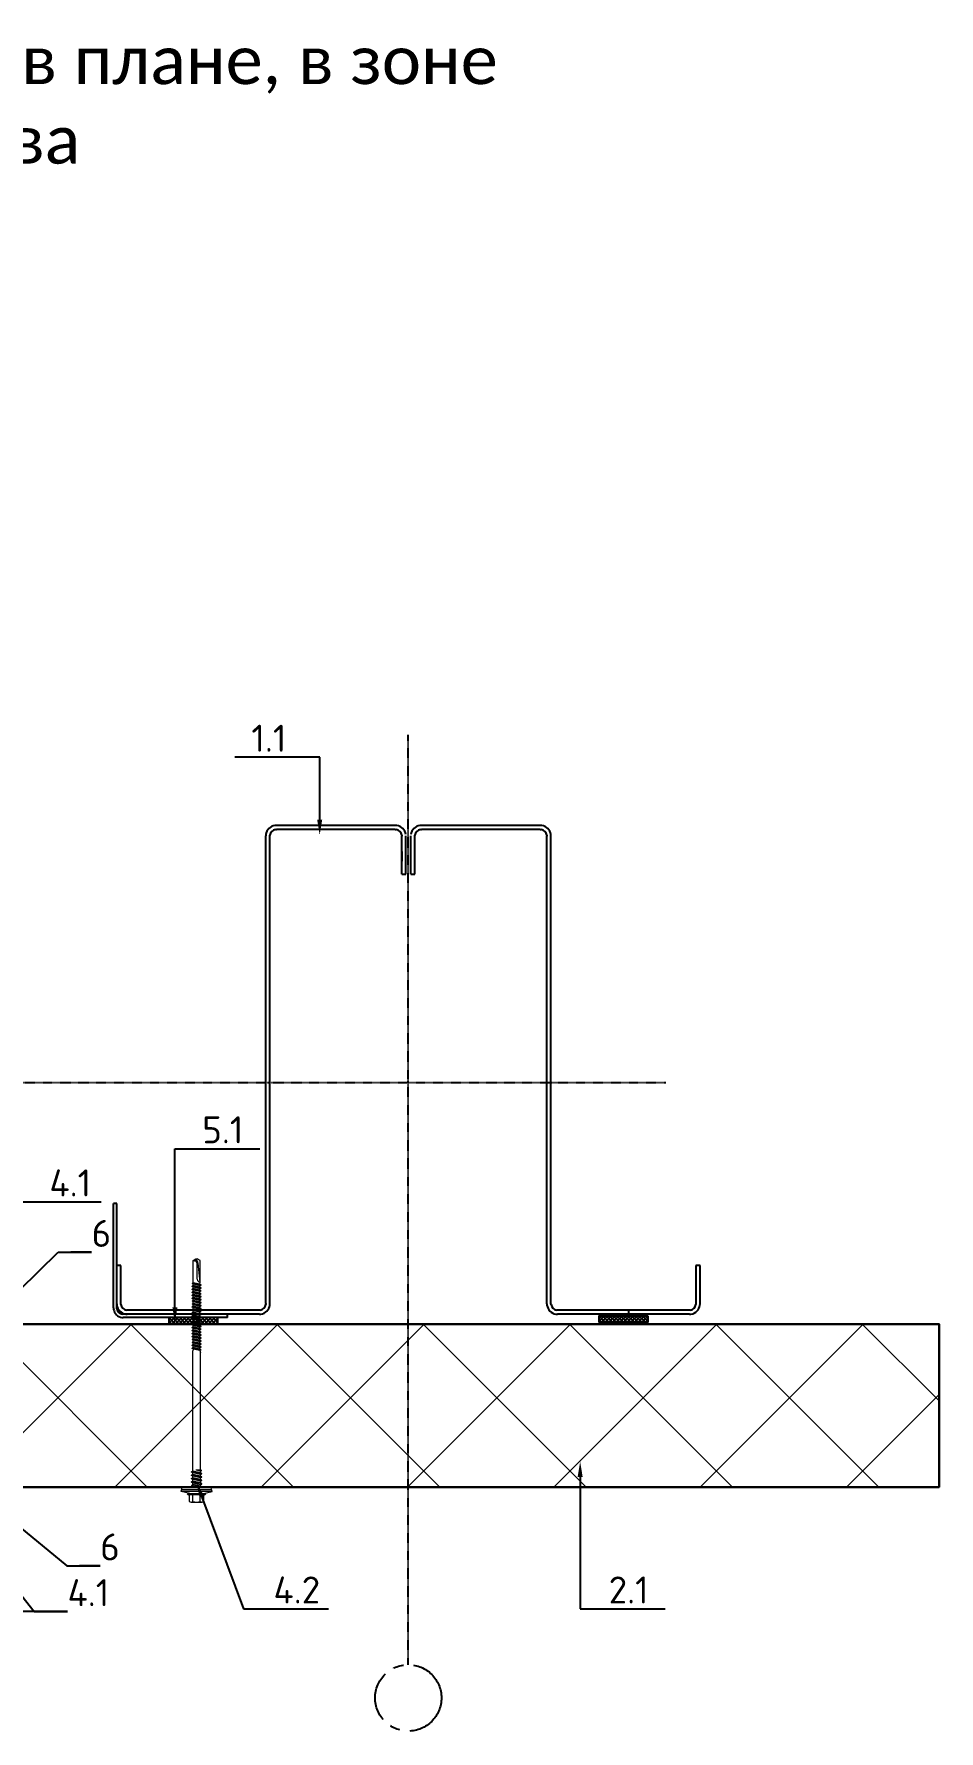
# Model space of a CAD drawing. Header units: millimetres. Extents: x -3689 to 2883575, y -702957 to -604547.
# Drawn here: x 2870823 to 2871392, y -662621 to -661554 of the extents above; entities that cross this region are included whole.
import ezdxf
from ezdxf import colors
from ezdxf.entities.mleader import LeaderData, LeaderLine
from ezdxf.math import Vec2, Vec3

# ---------------------------------------------------------------- set-up
doc = ezdxf.new("R2010")
doc.units = ezdxf.units.MM
doc.linetypes.add('CENTER', pattern=[50.800000000000004, 31.75, -6.35, 6.35, -6.35])
for name, color, linetype, lineweight in [('-Крепеж-', 7, 'Continuous', 20), ('Размеры', 82, 'Continuous', 9), ('Сэндвич-панель', 30, 'Continuous', 13), ('Уплотнительная лента', 6, 'Continuous', 25)]:
    doc.layers.add(name, color=color, linetype=linetype, lineweight=lineweight)
for name, color, linetype in [('A-DOOR-IDEN', 12, 'Continuous'), ('A-FLOR-IDEN', 14, 'Continuous'), ('S-GRID', 133, 'CENTER'), ('S-METL', 14, 'Continuous')]:
    doc.layers.add(name, color=color, linetype=linetype)
doc.styles.add('Calibri', font='calibri.ttf')
doc.styles.add('ЕСКД', font='isocpeur.ttf')

# ---------------------------------------------------------------- blocks, each defined once
blk = doc.blocks.new('*U645')
at = {"ltscale": 5}
h = blk.add_hatch(dxfattribs=at)
h.set_pattern_fill('ANSI37', color=256, scale=0.5)
h.set_pattern_definition([(45, (0, 0), (-1.122532015133644, 1.122532015133644), []), (135, (0, 0), (-1.122532015133644, -1.122532015133644), [])])
h.paths.add_polyline_path([(-4, 15), (0, 15), (-2.664535259100376e-15, -15), (-4.000000000000003, -15)])
blk.add_lwpolyline([(-4, 15), (0, 15), (-2.664535259100376e-15, -15), (-4.000000000000003, -15)], close=True, dxfattribs=at)
blk = doc.blocks.new('*U703')
at = {"layer": 'Сэндвич-панель', "ltscale": 5, "true_color": 0x2776bb}
h = blk.add_hatch(dxfattribs=at)
h.set_pattern_fill('ANSI37', color=152, scale=20)
h.set_pattern_definition([(45, (575.6751378866816, 80), (-44.90128060534577, 44.90128060534577), []), (135, (575.6751378866816, 80), (-44.90128060534577, -44.90128060534576), [])])
h.paths.add_polyline_path([(0, 0), (6.123233995736766e-15, 100), (675.6751378866816, 100), (675.6751378866816, 0)])
at = {"layer": 'Сэндвич-панель', "color": 152, "lineweight": 30, "ltscale": 5, "true_color": 0x2776bb}
blk.add_lwpolyline([(0, 0), (6.123233995736766e-15, 100), (675.6751378866816, 100), (675.6751378866816, 0)], close=True, dxfattribs=at)
blk = doc.blocks.new('5.5х140')
at = {"layer": '-Крепеж-', "color": 0, "linetype": 'ByBlock', "lineweight": -2}
for p, q in [((-9.225486000010278, 3.377498999936506), (-9.225486000010278, -3.377499000052921)), ((-8.825485999986995, 2.251665999938268), (-5.075485999986995, 2.251665999938268)), ((-3.975486000010278, 4.231651999929454), (-2.764797999989241, 9.499999999941792)), ((-2.764797999989241, -9.500000000058208), (-2.764797999989241, 9.499999999941792)), ((-2.764797999989241, 9.499999999941792), (-1.798872999992454, 9.278026469284669)), ((-1.798872589366511, -9.278027997992467), (-1.798872589366511, 9.278027997876052)), ((-1.687914000009187, 9.125306648435071), (0, 9.03684664843604)), ((0, 9.03684664843604), (0, -9.036846648494247)), ((0, -2.119821216037963), (0.8671251273481175, 3.149999999965075)), ((0, 0.5170203371089883), (0.4041954000713304, 2.348181818146259)), ((0, 2.348181818146259), (0.4041954000713304, 2.348181818146259)), ((0.002306945534655824, -3.150000000081491), (1.038943309162278, 3.149999999965075)), ((0.4041954000713304, 2.348181818146259), (0.8671251273481175, 3.149999999965075)), ((0.465236672811443, -2.348181818262674), (1.501873036439065, 2.348181818146259)), ((0.8671251273481175, 3.149999999965075), (1.038943309162278, 3.149999999965075)), ((1.038943309162278, 3.149999999965075), (1.501873036439065, 2.348181818146259)), ((1.440831763728056, -2.348181818262674), (2.477468127355678, 2.348181818146259)), ((1.501873036439065, 2.348181818146259), (2.477468127355678, 2.348181818146259)), ((1.903761490975739, -3.150000000081491), (2.940397854632465, 3.149999999965075)), ((2.075579672819003, -3.150000000081491), (3.112216036446625, 3.149999999965075)), ((2.477468127355678, 2.348181818146259), (2.940397854632465, 3.149999999965075)), ((2.538509400066687, -2.348181818262674), (3.575145763723413, 2.348181818146259)), ((2.940397854632465, 3.149999999965075), (3.112216036446625, 3.149999999965075)), ((3.112216036446625, 3.149999999965075), (3.575145763723413, 2.348181818146259)), ((3.5141044909833, -2.348181818262674), (4.550740854610922, 2.348181818146259)), ((3.575145763723413, 2.348181818146259), (4.550740854640026, 2.348181818146259)), ((3.977034218260087, -3.150000000081491), (5.013670581887709, 3.149999999965075)), ((4.148852400074247, -3.150000000081491), (5.185488763701869, 3.149999999965075)), ((4.550740854610922, 2.348181818146259), (5.013670581887709, 3.149999999965075)), ((4.611782127351034, -2.348181818262674), (5.648418490978656, 2.348181818146259)), ((5.013670581887709, 3.149999999965075), (5.185488763701869, 3.149999999965075)), ((5.185488763701869, 3.149999999965075), (5.648418490978656, 2.348181818146259)), ((5.587377218267648, -2.348181818262674), (6.624013581895269, 2.348181818146259)), ((5.648418490978656, 2.348181818146259), (6.624013581895269, 2.348181818146259)), ((6.050306945544435, -3.150000000081491), (7.086943309172057, 3.149999999965075)), ((6.222125127358595, -3.150000000081491), (7.258761490986217, 3.149999999965075)), ((6.624013581895269, 2.348181818146259), (7.086943309172057, 3.149999999965075)), ((6.685054854606278, -2.348181818262674), (7.721691218263004, 2.348181818146259)), ((7.086943309172057, 3.149999999965075), (7.258761490986217, 3.149999999965075)), ((7.258761490986217, 3.149999999965075), (7.721691218263004, 2.348181818146259)), ((7.660649945522891, -2.348181818262674), (8.697286309150513, 2.348181818146259)), ((7.721691218263004, 2.348181818146259), (8.697286309179617, 2.348181818146259)), ((8.123579672799679, -3.150000000081491), (9.1602160364273, 3.149999999965075)), ((8.295397854613839, -3.150000000081491), (9.33203421824146, 3.149999999965075)), ((8.697286309150513, 2.348181818146259), (9.1602160364273, 3.149999999965075)), ((8.758327581890626, -2.348181818262674), (9.794963945518248, 2.348181818146259)), ((9.1602160364273, 3.149999999965075), (9.33203421824146, 3.149999999965075)), ((9.33203421824146, 3.149999999965075), (9.794963945518248, 2.348181818146259)), ((9.733922672807239, -2.348181818262674), (10.36867058189819, 0.5274716925341636)), ((9.794963945518248, 2.348181818146259), (83.50552530470304, 2.348181818146259)), ((83.71335500007262, -2.050000000046566), (84.61835500007146, 2.049999999930151)), ((84.11750000005122, -2.750000000058208), (85.02250000005006, 2.749999999941792)), ((84.2675000000745, -2.750000000058208), (85.17250000007334, 2.749999999941792)), ((84.61835500007146, 2.049999999930151), (85.02250000005006, 2.749999999941792)), ((84.6716450000531, -2.050000000046566), (85.57664500005194, 2.049999999930151)), ((85.02250000005006, 2.749999999941792), (85.17250000007334, 2.749999999941792)), ((85.17250000007334, 2.749999999941792), (85.57664500005194, 2.049999999930151)), ((85.5233550000703, -2.050000000046566), (86.42835500006913, 2.049999999930151)), ((85.57664500005194, 2.049999999930151), (86.42835500006913, 2.049999999930151)), ((85.9275000000489, -2.750000000058208), (86.83250000004773, 2.749999999941792)), ((86.07750000007218, -2.750000000058208), (86.98250000007101, 2.749999999941792)), ((86.42835500006913, 2.049999999930151), (86.83250000004773, 2.749999999941792)), ((86.48164500005078, -2.050000000046566), (87.38664500004961, 2.049999999930151)), ((86.83250000004773, 2.749999999941792), (86.98250000007101, 2.749999999941792)), ((86.98250000007101, 2.749999999941792), (87.38664500004961, 2.049999999930151)), ((87.33335500006797, -2.050000000046566), (88.2383550000668, 2.049999999930151)), ((87.38664500004961, 2.049999999930151), (88.2383550000668, 2.049999999930151)), ((87.73750000004657, -2.750000000058208), (88.6425000000454, 2.749999999941792)), ((87.88750000006985, -2.750000000058208), (88.79250000006869, 2.749999999941792)), ((88.2383550000668, 2.049999999930151), (88.6425000000454, 2.749999999941792)), ((88.29164500004845, -2.050000000046566), (89.19664500004728, 2.049999999930151)), ((88.6425000000454, 2.749999999941792), (88.79250000006869, 2.749999999941792)), ((88.79250000006869, 2.749999999941792), (89.19664500004728, 2.049999999930151)), ((89.14335500006564, -2.050000000046566), (90.04835500006448, 2.049999999930151)), ((89.19664500004728, 2.049999999930151), (90.04835500006448, 2.049999999930151)), ((89.54750000004424, -2.750000000058208), (90.45250000004307, 2.749999999941792)), ((89.69750000006752, -2.750000000058208), (90.60250000006636, 2.749999999941792)), ((90.04835500006448, 2.049999999930151), (90.45250000004307, 2.749999999941792)), ((90.10164500004612, -2.050000000046566), (91.00664500004495, 2.049999999930151)), ((90.45250000004307, 2.749999999941792), (90.60250000006636, 2.749999999941792)), ((90.60250000006636, 2.749999999941792), (91.00664500004495, 2.049999999930151)), ((90.95335500006331, -2.050000000046566), (91.85835500006215, 2.049999999930151)), ((91.00664500004495, 2.049999999930151), (91.85835500006215, 2.049999999930151)), ((91.35750000004191, -2.750000000058208), (92.26250000004075, 2.749999999941792)), ((91.50750000006519, -2.750000000058208), (92.41250000006403, 2.749999999941792)), ((91.85835500006215, 2.049999999930151), (92.26250000004075, 2.749999999941792)), ((91.91164500004379, -2.050000000046566), (92.81664500004263, 2.049999999930151)), ((92.26250000004075, 2.749999999941792), (92.41250000006403, 2.749999999941792)), ((92.41250000006403, 2.749999999941792), (92.81664500004263, 2.049999999930151)), ((92.76335500006098, -2.050000000046566), (93.66835500005982, 2.049999999930151)), ((92.81664500004263, 2.049999999930151), (93.66835500005982, 2.049999999930151)), ((93.16750000003958, -2.750000000058208), (94.07250000003842, 2.749999999941792)), ((93.31750000006286, -2.750000000058208), (94.2225000000617, 2.749999999941792)), ((93.66835500005982, 2.049999999930151), (94.07250000003842, 2.749999999941792)), ((93.72164500004146, -2.050000000046566), (94.6266450000403, 2.049999999930151)), ((94.07250000003842, 2.749999999941792), (94.2225000000617, 2.749999999941792)), ((94.2225000000617, 2.749999999941792), (94.6266450000403, 2.049999999930151)), ((94.57335500005865, -2.050000000046566), (95.47835500005749, 2.049999999930151)), ((94.6266450000403, 2.049999999930151), (95.47835500005749, 2.049999999930151)), ((94.97750000003725, -2.750000000058208), (95.88250000003609, 2.749999999941792)), ((95.12750000006054, -2.750000000058208), (96.03250000005937, 2.749999999941792)), ((95.47835500005749, 2.049999999930151), (95.88250000003609, 2.749999999941792)), ((95.53164500003913, -2.050000000046566), (96.43664500003797, 2.049999999930151)), ((95.88250000003609, 2.749999999941792), (96.03250000005937, 2.749999999941792)), ((96.03250000005937, 2.749999999941792), (96.43664500003797, 2.049999999930151)), ((96.38335500005633, -2.050000000046566), (97.28835500005516, 2.049999999930151)), ((96.43664500003797, 2.049999999930151), (97.28835500005516, 2.049999999930151)), ((96.78750000003492, -2.750000000058208), (97.69250000003376, 2.749999999941792)), ((96.93750000005821, -2.750000000058208), (97.84250000005704, 2.749999999941792)), ((97.28835500005516, 2.049999999930151), (97.69250000003376, 2.749999999941792)), ((97.3416450000368, -2.050000000046566), (98.24664500003564, 2.049999999930151)), ((97.69250000003376, 2.749999999941792), (97.84250000005704, 2.749999999941792)), ((97.84250000005704, 2.749999999941792), (98.24664500003564, 2.049999999930151)), ((98.193355000054, -2.050000000046566), (99.09835500005283, 2.049999999930151)), ((98.24664500003564, 2.049999999930151), (99.09835500005283, 2.049999999930151)), ((98.5975000000326, -2.750000000058208), (99.50250000003143, 2.749999999941792)), ((98.74750000005588, -2.750000000058208), (99.65250000005472, 2.749999999941792)), ((99.09835500005283, 2.049999999930151), (99.50250000003143, 2.749999999941792)), ((99.15164500003448, -2.050000000046566), (100.0566450000333, 2.049999999930151)), ((99.50250000003143, 2.749999999941792), (99.65250000005472, 2.749999999941792)), ((99.65250000005472, 2.749999999941792), (100.0566450000333, 2.049999999930151)), ((100.0033550000517, -2.050000000046566), (100.9083550000505, 2.049999999930151)), ((100.0566450000333, 2.049999999930151), (100.9083550000505, 2.049999999930151)), ((100.4075000000303, -2.750000000058208), (101.3125000000291, 2.749999999941792)), ((100.5575000000536, -2.750000000058208), (101.4625000000524, 2.749999999941792)), ((100.9083550000505, 2.049999999930151), (101.3125000000291, 2.749999999941792)), ((100.9616450000321, -2.050000000046566), (101.866645000031, 2.049999999930151)), ((101.3125000000291, 2.749999999941792), (101.4625000000524, 2.749999999941792)), ((101.4625000000524, 2.749999999941792), (101.866645000031, 2.049999999930151)), ((101.8133550000493, -2.050000000046566), (102.7183550000482, 2.049999999930151)), ((101.866645000031, 2.049999999930151), (102.7183550000482, 2.049999999930151)), ((102.2175000000279, -2.750000000058208), (103.1225000000268, 2.749999999941792)), ((102.3675000000512, -2.750000000058208), (103.2725000000501, 2.749999999941792)), ((102.7183550000482, 2.049999999930151), (103.1225000000268, 2.749999999941792)), ((102.7716450000298, -2.050000000046566), (103.6766450000287, 2.049999999930151)), ((103.1225000000268, 2.749999999941792), (103.2725000000501, 2.749999999941792)), ((103.2725000000501, 2.749999999941792), (103.6766450000287, 2.049999999930151)), ((103.623355000047, -2.050000000046566), (104.5283550000458, 2.049999999930151)), ((103.6766450000287, 2.049999999930151), (104.5283550000458, 2.049999999930151)), ((104.0275000000256, -2.750000000058208), (104.9325000000244, 2.749999999941792)), ((104.1775000000489, -2.750000000058208), (105.0825000000477, 2.749999999941792)), ((104.5283550000458, 2.049999999930151), (104.9325000000244, 2.749999999941792)), ((104.5816450000275, -2.050000000046566), (105.4866450000263, 2.049999999930151)), ((104.9325000000244, 2.749999999941792), (105.0825000000477, 2.749999999941792)), ((105.0825000000477, 2.749999999941792), (105.4866450000263, 2.049999999930151)), ((105.4333550000447, -2.050000000046566), (106.3383550000435, 2.049999999930151)), ((105.4866450000263, 2.049999999930151), (106.3383550000435, 2.049999999930151)), ((105.8375000000233, -2.750000000058208), (106.7425000000221, 2.749999999941792)), ((105.9875000000466, -2.750000000058208), (106.8925000000454, 2.749999999941792)), ((106.3383550000435, 2.049999999930151), (106.7425000000221, 2.749999999941792)), ((106.3916450000252, -2.050000000046566), (107.296645000024, 2.049999999930151)), ((106.7425000000221, 2.749999999941792), (106.8925000000454, 2.749999999941792)), ((106.8925000000454, 2.749999999941792), (107.296645000024, 2.049999999930151)), ((107.2433550000424, -2.050000000046566), (108.1483550000412, 2.049999999930151)), ((107.296645000024, 2.049999999930151), (108.1483550000412, 2.049999999930151)), ((107.647500000021, -2.750000000058208), (108.5525000000198, 2.749999999941792)), ((107.7975000000442, -2.750000000058208), (108.7025000000431, 2.749999999941792)), ((108.1483550000412, 2.049999999930151), (108.5525000000198, 2.749999999941792)), ((108.2016450000228, -2.050000000046566), (109.1066450000217, 2.049999999930151)), ((108.5525000000198, 2.749999999941792), (108.7025000000431, 2.749999999941792)), ((108.7025000000431, 2.749999999941792), (109.1066450000217, 2.049999999930151)), ((109.05335500004, -2.050000000046566), (109.9583550000389, 2.049999999930151)), ((109.1066450000217, 2.049999999930151), (109.9583550000389, 2.049999999930151)), ((109.4575000000186, -2.750000000058208), (110.3625000000175, 2.749999999941792)), ((109.6075000000419, -2.750000000058208), (110.5125000000407, 2.749999999941792)), ((109.9583550000389, 2.049999999930151), (110.3625000000175, 2.749999999941792)), ((110.0116450000205, -2.050000000046566), (110.9166450000193, 2.049999999930151)), ((110.3625000000175, 2.749999999941792), (110.5125000000407, 2.749999999941792)), ((110.5125000000407, 2.749999999941792), (110.9166450000193, 2.049999999930151)), ((110.8633550000377, -2.050000000046566), (111.7683550000365, 2.049999999930151)), ((110.9166450000193, 2.049999999930151), (111.7683550000365, 2.049999999930151)), ((111.2675000000163, -2.750000000058208), (112.1725000000151, 2.749999999941792)), ((111.4175000000396, -2.750000000058208), (112.3225000000384, 2.749999999941792)), ((111.7683550000365, 2.049999999930151), (112.1725000000151, 2.749999999941792)), ((111.8216450000182, -2.050000000046566), (112.726645000017, 2.049999999930151)), ((112.1725000000151, 2.749999999941792), (112.3225000000384, 2.749999999941792)), ((112.3225000000384, 2.749999999941792), (112.726645000017, 2.049999999930151)), ((112.6733550000354, -2.050000000046566), (113.5783550000342, 2.049999999930151)), ((112.726645000017, 2.049999999930151), (113.5783550000342, 2.049999999930151)), ((113.077500000014, -2.750000000058208), (113.9825000000128, 2.749999999941792)), ((113.2275000000373, -2.750000000058208), (114.1325000000361, 2.749999999941792)), ((113.5783550000342, 2.049999999930151), (113.9825000000128, 2.749999999941792)), ((113.6316450000159, -2.050000000046566), (114.5366450000147, 2.049999999930151)), ((113.9825000000128, 2.749999999941792), (114.1325000000361, 2.749999999941792)), ((114.1325000000361, 2.749999999941792), (114.5366450000147, 2.049999999930151)), ((114.483355000033, -2.050000000046566), (115.3883550000319, 2.049999999930151)), ((114.5366450000147, 2.049999999930151), (115.3883550000319, 2.049999999930151)), ((114.8875000000116, -2.750000000058208), (115.7925000000105, 2.749999999941792)), ((115.0375000000349, -2.750000000058208), (115.9425000000338, 2.749999999941792)), ((115.3883550000319, 2.049999999930151), (115.7925000000105, 2.749999999941792)), ((115.4416450000135, -2.050000000046566), (116.3466450000124, 2.049999999930151)), ((115.7925000000105, 2.749999999941792), (115.9425000000338, 2.749999999941792)), ((115.9425000000338, 2.749999999941792), (116.3466450000124, 2.049999999930151)), ((116.2933550000307, -2.050000000046566), (117.1983550000296, 2.049999999930151)), ((116.3466450000124, 2.049999999930151), (117.1983550000296, 2.049999999930151)), ((116.6975000000093, -2.750000000058208), (117.6025000000081, 2.749999999941792)), ((116.8475000000326, -2.750000000058208), (117.7525000000314, 2.749999999941792)), ((117.1983550000296, 2.049999999930151), (117.6025000000081, 2.749999999941792)), ((117.2516450000112, -2.050000000046566), (118.15664500001, 2.049999999930151)), ((117.6025000000081, 2.749999999941792), (117.7525000000314, 2.749999999941792)), ((117.7525000000314, 2.749999999941792), (118.15664500001, 2.049999999930151)), ((118.1033550000284, -2.050000000046566), (119.0083550000272, 2.049999999930151)), ((118.15664500001, 2.049999999930151), (119.0083550000272, 2.049999999930151)), ((118.507500000007, -2.750000000058208), (119.4125000000058, 2.749999999941792)), ((118.6575000000303, -2.750000000058208), (119.5625000000291, 2.749999999941792)), ((119.0083550000272, 2.049999999930151), (119.4125000000058, 2.749999999941792)), ((119.0616450000089, -2.050000000046566), (119.9666450000077, 2.049999999930151)), ((119.4125000000058, 2.749999999941792), (119.5625000000291, 2.749999999941792)), ((119.5625000000291, 2.749999999941792), (119.9666450000077, 2.049999999930151)), ((119.9133550000261, -2.050000000046566), (120.8183550000249, 2.049999999930151)), ((119.9666450000077, 2.049999999930151), (120.8183550000249, 2.049999999930151)), ((120.3175000000047, -2.750000000058208), (121.2225000000035, 2.749999999941792)), ((120.4675000000279, -2.750000000058208), (121.3725000000268, 2.749999999941792)), ((120.8183550000249, 2.049999999930151), (121.2225000000035, 2.749999999941792)), ((120.8716450000065, -2.050000000046566), (121.7766450000054, 2.049999999930151)), ((121.2225000000035, 2.749999999941792), (121.3725000000268, 2.749999999941792)), ((121.3725000000268, 2.749999999941792), (121.7766450000054, 2.049999999930151)), ((121.7233550000237, -2.050000000046566), (122.6283550000226, 2.049999999930151)), ((121.7766450000054, 2.049999999930151), (122.6283550000226, 2.049999999930151)), ((122.1275000000023, -2.750000000058208), (123.0325000000012, 2.749999999941792)), ((122.2775000000256, -2.750000000058208), (123.1825000000244, 2.749999999941792)), ((122.6283550000226, 2.049999999930151), (123.0325000000012, 2.749999999941792)), ((122.6816450000042, -2.050000000046566), (123.586645000003, 2.049999999930151)), ((123.0325000000012, 2.749999999941792), (123.1825000000244, 2.749999999941792)), ((123.1825000000244, 2.749999999941792), (123.586645000003, 2.049999999930151)), ((123.5333550000214, -2.050000000046566), (124.4383550000202, 2.049999999930151)), ((123.586645000003, 2.049999999930151), (124.4383550000202, 2.049999999930151)), ((123.9375, -2.750000000058208), (124.8424999999988, 2.749999999941792)), ((124.0875000000233, -2.750000000058208), (124.9925000000221, 2.749999999941792)), ((124.4383550000202, 2.049999999930151), (124.8424999999988, 2.749999999941792)), ((124.4916450000019, -2.050000000046566), (125.3658510000096, 2.103336999949533)), ((124.8424999999988, 2.749999999941792), (124.9925000000221, 2.749999999941792)), ((124.9925000000221, 2.749999999941792), (125.3658510000096, 2.103336999949533)), ((125.3658510000096, 2.103336999949533), (125.8992120000185, 2.149999999965075)), ((125.8992120000185, 2.149999999965075), (138.9896370000206, 2.149999999965075)), ((137.3912070000079, -0.2660250000772066), (138.8000000000175, 0.5473409999394789)), ((138.1237540000002, -0.6832510000676848), (140, 0.3999999999650754)), ((138.8000000000175, 0.5473409999394789), (140, 0.3999999999650754)), ((138.9896370000206, 2.149999999965075), (140, 0.3999999999650754)), ((140, 0.3999999999650754), (140, -0.4000000000814907)), ((-8.825485999986995, -2.251666000054684), (-5.075485999986995, -2.251666000054684)), ((-3.975486000010278, -4.231652000045869), (-2.764797999989241, -9.500000000058208)), ((-2.764797999989241, -9.500000000058208), (-1.798872999992454, -9.278026469401084)), ((-1.687914000009187, -9.125306648493279), (0, -9.036846648494247)), ((0, -3.150000000081491), (0.002306945534655824, -3.150000000081491)), ((0.002306945534655824, -3.150000000081491), (0.465236672811443, -2.348181818262674)), ((0.465236672811443, -2.348181818262674), (1.440831763728056, -2.348181818262674)), ((1.440831763728056, -2.348181818262674), (1.903761490975739, -3.150000000081491)), ((1.903761490975739, -3.150000000081491), (2.075579672819003, -3.150000000081491)), ((2.075579672819003, -3.150000000081491), (2.538509400066687, -2.348181818262674)), ((2.538509400066687, -2.348181818262674), (3.5141044909833, -2.348181818262674)), ((3.5141044909833, -2.348181818262674), (3.977034218260087, -3.150000000081491)), ((3.977034218260087, -3.150000000081491), (4.148852400074247, -3.150000000081491)), ((4.148852400074247, -3.150000000081491), (4.611782127351034, -2.348181818262674)), ((4.611782127351034, -2.348181818262674), (5.587377218267648, -2.348181818262674)), ((5.587377218267648, -2.348181818262674), (6.050306945544435, -3.150000000081491)), ((6.050306945544435, -3.150000000081491), (6.222125127358595, -3.150000000081491)), ((6.222125127358595, -3.150000000081491), (6.685054854606278, -2.348181818262674)), ((6.685054854606278, -2.348181818262674), (7.660649945522891, -2.348181818262674)), ((7.660649945522891, -2.348181818262674), (8.123579672799679, -3.150000000081491)), ((8.123579672799679, -3.150000000081491), (8.295397854613839, -3.150000000081491)), ((8.295397854613839, -3.150000000081491), (8.758327581890626, -2.348181818262674)), ((8.758327581890626, -2.348181818262674), (9.733922672807239, -2.348181818262674)), ((9.733922672807239, -2.348181818262674), (10.19685240008403, -3.150000000081491)), ((10.19685240008403, -3.150000000081491), (10.36867058189819, -2.348181818262674)), ((10.36867058189819, -2.348181818262674), (82.6005253047042, -2.348181818262674)), ((83.71335500007262, -2.050000000046566), (84.11750000005122, -2.750000000058208)), ((84.11750000005122, -2.750000000058208), (84.2675000000745, -2.750000000058208)), ((84.2675000000745, -2.750000000058208), (84.6716450000531, -2.050000000046566)), ((84.6716450000531, -2.050000000046566), (85.5233550000703, -2.050000000046566)), ((85.5233550000703, -2.050000000046566), (85.9275000000489, -2.750000000058208)), ((85.9275000000489, -2.750000000058208), (86.07750000007218, -2.750000000058208)), ((86.07750000007218, -2.750000000058208), (86.48164500005078, -2.050000000046566)), ((86.48164500005078, -2.050000000046566), (87.33335500006797, -2.050000000046566)), ((87.33335500006797, -2.050000000046566), (87.73750000004657, -2.750000000058208)), ((87.73750000004657, -2.750000000058208), (87.88750000006985, -2.750000000058208)), ((87.88750000006985, -2.750000000058208), (88.29164500004845, -2.050000000046566)), ((88.29164500004845, -2.050000000046566), (89.14335500006564, -2.050000000046566)), ((89.14335500006564, -2.050000000046566), (89.54750000004424, -2.750000000058208)), ((89.54750000004424, -2.750000000058208), (89.69750000006752, -2.750000000058208)), ((89.69750000006752, -2.750000000058208), (90.10164500004612, -2.050000000046566)), ((90.10164500004612, -2.050000000046566), (90.95335500006331, -2.050000000046566)), ((90.95335500006331, -2.050000000046566), (91.35750000004191, -2.750000000058208)), ((91.35750000004191, -2.750000000058208), (91.50750000006519, -2.750000000058208)), ((91.50750000006519, -2.750000000058208), (91.91164500004379, -2.050000000046566)), ((91.91164500004379, -2.050000000046566), (92.76335500006098, -2.050000000046566)), ((92.76335500006098, -2.050000000046566), (93.16750000003958, -2.750000000058208)), ((93.16750000003958, -2.750000000058208), (93.31750000006286, -2.750000000058208)), ((93.31750000006286, -2.750000000058208), (93.72164500004146, -2.050000000046566)), ((93.72164500004146, -2.050000000046566), (94.57335500005865, -2.050000000046566)), ((94.57335500005865, -2.050000000046566), (94.97750000003725, -2.750000000058208)), ((94.97750000003725, -2.750000000058208), (95.12750000006054, -2.750000000058208)), ((95.12750000006054, -2.750000000058208), (95.53164500003913, -2.050000000046566)), ((95.53164500003913, -2.050000000046566), (96.38335500005633, -2.050000000046566)), ((96.38335500005633, -2.050000000046566), (96.78750000003492, -2.750000000058208)), ((96.78750000003492, -2.750000000058208), (96.93750000005821, -2.750000000058208)), ((96.93750000005821, -2.750000000058208), (97.3416450000368, -2.050000000046566)), ((97.3416450000368, -2.050000000046566), (98.193355000054, -2.050000000046566)), ((98.193355000054, -2.050000000046566), (98.5975000000326, -2.750000000058208)), ((98.5975000000326, -2.750000000058208), (98.74750000005588, -2.750000000058208)), ((98.74750000005588, -2.750000000058208), (99.15164500003448, -2.050000000046566)), ((99.15164500003448, -2.050000000046566), (100.0033550000517, -2.050000000046566)), ((100.0033550000517, -2.050000000046566), (100.4075000000303, -2.750000000058208)), ((100.4075000000303, -2.750000000058208), (100.5575000000536, -2.750000000058208)), ((100.5575000000536, -2.750000000058208), (100.9616450000321, -2.050000000046566)), ((100.9616450000321, -2.050000000046566), (101.8133550000493, -2.050000000046566)), ((101.8133550000493, -2.050000000046566), (102.2175000000279, -2.750000000058208)), ((102.2175000000279, -2.750000000058208), (102.3675000000512, -2.750000000058208)), ((102.3675000000512, -2.750000000058208), (102.7716450000298, -2.050000000046566)), ((102.7716450000298, -2.050000000046566), (103.623355000047, -2.050000000046566)), ((103.623355000047, -2.050000000046566), (104.0275000000256, -2.750000000058208)), ((104.0275000000256, -2.750000000058208), (104.1775000000489, -2.750000000058208)), ((104.1775000000489, -2.750000000058208), (104.5816450000275, -2.050000000046566)), ((104.5816450000275, -2.050000000046566), (105.4333550000447, -2.050000000046566)), ((105.4333550000447, -2.050000000046566), (105.8375000000233, -2.750000000058208)), ((105.8375000000233, -2.750000000058208), (105.9875000000466, -2.750000000058208)), ((105.9875000000466, -2.750000000058208), (106.3916450000252, -2.050000000046566)), ((106.3916450000252, -2.050000000046566), (107.2433550000424, -2.050000000046566)), ((107.2433550000424, -2.050000000046566), (107.647500000021, -2.750000000058208)), ((107.647500000021, -2.750000000058208), (107.7975000000442, -2.750000000058208)), ((107.7975000000442, -2.750000000058208), (108.2016450000228, -2.050000000046566)), ((108.2016450000228, -2.050000000046566), (109.05335500004, -2.050000000046566)), ((109.05335500004, -2.050000000046566), (109.4575000000186, -2.750000000058208)), ((109.4575000000186, -2.750000000058208), (109.6075000000419, -2.750000000058208)), ((109.6075000000419, -2.750000000058208), (110.0116450000205, -2.050000000046566)), ((110.0116450000205, -2.050000000046566), (110.8633550000377, -2.050000000046566)), ((110.8633550000377, -2.050000000046566), (111.2675000000163, -2.750000000058208)), ((111.2675000000163, -2.750000000058208), (111.4175000000396, -2.750000000058208)), ((111.4175000000396, -2.750000000058208), (111.8216450000182, -2.050000000046566)), ((111.8216450000182, -2.050000000046566), (112.6733550000354, -2.050000000046566)), ((112.6733550000354, -2.050000000046566), (113.077500000014, -2.750000000058208)), ((113.077500000014, -2.750000000058208), (113.2275000000373, -2.750000000058208)), ((113.2275000000373, -2.750000000058208), (113.6316450000159, -2.050000000046566)), ((113.6316450000159, -2.050000000046566), (114.483355000033, -2.050000000046566)), ((114.483355000033, -2.050000000046566), (114.8875000000116, -2.750000000058208)), ((114.8875000000116, -2.750000000058208), (115.0375000000349, -2.750000000058208)), ((115.0375000000349, -2.750000000058208), (115.4416450000135, -2.050000000046566)), ((115.4416450000135, -2.050000000046566), (116.2933550000307, -2.050000000046566)), ((116.2933550000307, -2.050000000046566), (116.6975000000093, -2.750000000058208)), ((116.6975000000093, -2.750000000058208), (116.8475000000326, -2.750000000058208)), ((116.8475000000326, -2.750000000058208), (117.2516450000112, -2.050000000046566)), ((117.2516450000112, -2.050000000046566), (118.1033550000284, -2.050000000046566)), ((118.1033550000284, -2.050000000046566), (118.507500000007, -2.750000000058208)), ((118.507500000007, -2.750000000058208), (118.6575000000303, -2.750000000058208)), ((118.6575000000303, -2.750000000058208), (119.0616450000089, -2.050000000046566)), ((119.0616450000089, -2.050000000046566), (119.9133550000261, -2.050000000046566)), ((119.9133550000261, -2.050000000046566), (120.3175000000047, -2.750000000058208)), ((120.3175000000047, -2.750000000058208), (120.4675000000279, -2.750000000058208)), ((120.4675000000279, -2.750000000058208), (120.8716450000065, -2.050000000046566)), ((120.8716450000065, -2.050000000046566), (121.7233550000237, -2.050000000046566)), ((121.7233550000237, -2.050000000046566), (122.1275000000023, -2.750000000058208)), ((122.1275000000023, -2.750000000058208), (122.2775000000256, -2.750000000058208)), ((122.2775000000256, -2.750000000058208), (122.6816450000042, -2.050000000046566)), ((122.6816450000042, -2.050000000046566), (123.5333550000214, -2.050000000046566)), ((123.5333550000214, -2.050000000046566), (123.9375, -2.750000000058208)), ((123.9375, -2.750000000058208), (124.0875000000233, -2.750000000058208)), ((124.0875000000233, -2.750000000058208), (124.4916450000019, -2.050000000046566)), ((124.4916450000019, -2.050000000046566), (125.6346500000218, -2.150000000081491)), ((125.6346500000218, -2.150000000081491), (138.9896370000206, -2.150000000081491)), ((125.75, -2.150000000081491), (137.4710510000004, -0.920816000085324)), ((127.5, -0.4000000000814907), (136.8912070000079, -0.4000000000814907)), ((138.9896370000206, -2.150000000081491), (140, -0.4000000000814907))]:
    blk.add_line(p, q, dxfattribs=at)
at = {"layer": '-Крепеж-', "transparency": 33554638}
for p, q in [((10.36867058189819, -2.348181818262674), (10.36867058189819, 0.5274716925341636)), ((84.61835500007146, 2.049999999930151), (83.50552530470304, 2.348181818146259)), ((83.71335500007262, -2.050000000046566), (82.6005253047042, -2.348181818262674))]:
    blk.add_line(p, q, dxfattribs=at)
at = {"layer": '-Крепеж-', "color": 0, "linetype": 'ByBlock', "lineweight": -2}
blk.add_lwpolyline([(-4.875486000004457, 4.903331999958027, -0.414213562373095), (-5.275485999998637, 4.503331999934744), (-8.825485997658689, 4.503332027758006, 0.3552924745212251), (-8.825485997862415, 2.251666055643, 0.1776462371642253), (-8.825485997658689, -2.251665972231422, 0.3552924745212251), (-8.825485999986995, -4.503332000051159), (-5.275485999998637, -4.503332000051159, -0.414213562373095), (-4.875486000004457, -4.903332000074442)], format="xyb", dxfattribs=at)
blk.add_lwpolyline([(-4.014616434462368, 5.360547380521894, -0.2331891498587463), (-3.975486000010278, 5.281206999963615), (-3.975486000010278, -5.28120700008003, -0.2331891498587462), (-4.01461643257062, -5.3605475689983, -0.3394080315140295), (-4.836355567415012, -5.3605475689983, -0.2331891498587463), (-4.875486000004457, -5.28120700008003), (-4.875486000004457, 5.281206999963615, -0.2331891498587463), (-4.836355565552367, 5.360547380521894, -0.3394080315140294)], format="xyb", close=True, dxfattribs=at)
for centre, radius, start, end in [((-5.075485999986995, 2.45166599994991), 0.2000000000000001, 270, 0), ((-1.681558000011137, 9.246593648393173), 0.121453, 165.0000000005286, 266.9999999995148), ((145.6670040000172, 0.5473409999394789), 6.867004000000001, 166.5035329987155, 180), ((-5.075485999986995, -2.451666000066325), 0.2000000000000001, 0, 90), ((-1.681558000011137, -9.246593648509588), 0.121453, 93.00000000048514, 194.9999999994714), ((127.5, -2.150000000081491), 1.75, 90, 180), ((136.8912070000079, 0.5999999999185093), 1, 270, 300.0000000000624), ((137.1237540000002, 1.048799999931362), 2, 280.0000000005472, 300.0000000000624)]:
    blk.add_arc(centre, radius, start, end, dxfattribs=at)

msp = doc.modelspace()

# ---------------------------------------------------------------- linework, layer by layer
at = {"layer": 'S-GRID', "ltscale": 0.01}
for p, q in [((2871058.540380733, -662579.4958834328), (2871058.540380733, -661994.5596178013)), ((2870028.083764336, -662213.2001739418), (2871220.49426374, -662213.2001739418))]:
    msp.add_line(p, q, dxfattribs=at)
at = {"layer": 'S-GRID'}
msp.add_circle((2871058.563040935, -662600.3597532411), 20.86386980832669, dxfattribs=at)
at = {"layer": 'S-METL'}
for p, q in [((2870975.565930042, -662051.5517047615), (2870974.662987723, -662051.6162844702)), ((2871050.487752109, -662051.5517047615), (2870975.565930042, -662051.5517047615)), ((2871051.390694429, -662051.6162844702), (2871050.487752109, -662051.5517047615)), ((2871066.797386406, -662051.5517047615), (2871065.894444086, -662051.6162844702)), ((2871141.719208472, -662051.5517047615), (2871066.797386406, -662051.5517047615)), ((2871142.622150792, -662051.6162844702), (2871141.719208472, -662051.5517047615)), ((2870969.013301419, -662057.2659707784), (2870968.94872171, -662058.168913102)), ((2870968.94872171, -662352.3647330514), (2870968.94872171, -662058.168913102)), ((2870971.511403068, -662058.2604394929), (2870971.556377845, -662057.631609965)), ((2870971.511403068, -662352.4562594498), (2870971.511403068, -662058.2604394929)), ((2870971.511403068, -662348.7678265218), (2870971.511403068, -662061.7475143686)), ((2870975.028626913, -662054.1593608967), (2870975.657456441, -662054.11438612)), ((2871050.396225711, -662054.11438612), (2870975.657456441, -662054.11438612)), ((2871050.396225711, -662054.11438612), (2871051.025055239, -662054.1593608967)), ((2871054.497304311, -662057.631609965), (2871054.542279084, -662058.2604394929)), ((2871054.542279084, -662082.3038810636), (2871054.542279084, -662058.2604394929)), ((2871057.104960442, -662082.3038810636), (2871057.104960442, -662058.168913102)), ((2871060.180178073, -662082.3038810636), (2871060.180178073, -662058.168913102)), ((2871062.742859435, -662058.2604394929), (2871062.787834208, -662057.631609965)), ((2871062.742859435, -662082.3038810636), (2871062.742859435, -662058.2604394929)), ((2871066.260083276, -662054.1593608967), (2871066.888912804, -662054.11438612)), ((2871141.627682074, -662054.11438612), (2871066.888912804, -662054.11438612)), ((2871141.627682074, -662054.11438612), (2871142.256511602, -662054.1593608967)), ((2871145.72876067, -662057.631609965), (2871145.773735447, -662058.2604394929)), ((2871145.773735447, -662352.4562594498), (2871145.773735447, -662058.2604394929)), ((2871148.336416805, -662058.168913102), (2871148.271837097, -662057.2659707784)), ((2871148.336416805, -662352.3647330514), (2871148.336416805, -662058.168913102)), ((2871054.542279084, -662067.8971134269), (2871054.542279084, -662074.0475486874)), ((2871062.742859435, -662074.0475486874), (2871062.742859435, -662067.8971134269)), ((2871054.542279084, -662082.3038810636), (2871057.104960442, -662082.3038810636)), ((2871060.180178073, -662082.3038810636), (2871062.742859435, -662082.3038810636)), ((2870873.160639772, -662354.9731805571), (2870873.160639772, -662289.3685377793)), ((2870875.210784859, -662289.3685377793), (2870873.160639772, -662289.3685377793)), ((2870875.210784859, -662354.8999594367), (2870875.210784859, -662289.3685377793)), ((2870875.154583988, -662352.4562594498), (2870875.154583988, -662328.3212914806)), ((2870877.717265347, -662328.3212914806), (2870875.154583988, -662328.3212914806)), ((2870875.154583988, -662352.4562594498), (2870875.154583988, -662328.3212914806)), ((2870877.717265347, -662328.3212914806), (2870875.154583988, -662328.3212914806)), ((2870877.717265347, -662352.3647330514), (2870877.717265347, -662328.3212914806)), ((2870877.717265347, -662352.3647330514), (2870877.717265347, -662328.3212914806)), ((2871242.130554527, -662328.3212914806), (2871239.567873172, -662328.3212914806)), ((2871239.567873172, -662328.3212914806), (2871239.567873172, -662352.3647330514)), ((2871242.130554527, -662352.4562594498), (2871242.130554527, -662328.3212914806)), ((2870873.160639772, -662354.9731805571), (2870873.223242337, -662355.8484787525)), ((2870875.154583988, -662352.4562594498), (2870875.219163697, -662353.3592017657)), ((2870875.154583988, -662352.4562594498), (2870875.2191637, -662353.3592017657)), ((2870875.257703476, -662355.5559674033), (2870875.210784859, -662354.8999594367)), ((2870877.76224012, -662352.993562587), (2870877.717265347, -662352.3647330514)), ((2870877.762240123, -662352.993562587), (2870877.717265347, -662352.3647330514)), ((2870878.435776833, -662361.0610132522), (2870879.311075032, -662361.1236158175)), ((2870879.384296152, -662359.0734707307), (2870878.728288186, -662359.0265521173)), ((2870944.915717817, -662361.1236158175), (2870879.311075032, -662361.1236158175)), ((2870944.915717817, -662359.0734707307), (2870879.384296152, -662359.0734707307)), ((2870880.868850002, -662359.008888074), (2870881.771792321, -662359.0734677827)), ((2870880.868850002, -662359.008888074), (2870881.771792321, -662359.0734677827)), ((2870881.863318719, -662356.5107864242), (2870881.234489192, -662356.4658116476)), ((2870881.863318719, -662356.5107864242), (2870881.234489192, -662356.4658116476)), ((2870964.894194735, -662359.0734677827), (2870881.771792321, -662359.0734677827)), ((2870964.802668337, -662356.5107864242), (2870881.863318719, -662356.5107864242)), ((2870944.915717817, -662361.1236158175), (2870944.915717817, -662359.0734707307)), ((2870965.431497865, -662356.4658116476), (2870964.802668337, -662356.5107864242)), ((2870964.894194735, -662359.0734677827), (2870965.797137055, -662359.008888074)), ((2870968.94872171, -662352.3647330514), (2870968.903746933, -662352.993562587)), ((2870971.446823359, -662353.3592017657), (2870971.511403068, -662352.4562594498)), ((2871145.773735447, -662352.4562594498), (2871145.838315156, -662353.3592017657)), ((2871148.381391582, -662352.993562587), (2871148.336416805, -662352.3647330514)), ((2871151.48800146, -662359.008888074), (2871152.39094378, -662359.0734677827)), ((2871152.482470179, -662356.5107864242), (2871151.85364065, -662356.4658116476)), ((2871235.513346194, -662359.0734677827), (2871152.39094378, -662359.0734677827)), ((2871235.421819795, -662356.5107864242), (2871152.482470179, -662356.5107864242)), ((2871197.027362617, -662356.5107864242), (2871197.027362617, -662359.0734677827)), ((2871236.050649323, -662356.4658116476), (2871235.421819795, -662356.5107864242)), ((2871235.513346194, -662359.0734677827), (2871236.416288514, -662359.008888074)), ((2871239.567873172, -662352.3647330514), (2871239.522898391, -662352.993562587)), ((2871242.065974818, -662353.3592017657), (2871242.130554527, -662352.4562594498))]:
    msp.add_line(p, q, dxfattribs=at)
for centre, radius, start, end in [((2870975.611693242, -662058.2146762937), 6.666244580676073, 98.18181817977693, 171.8181818333721), ((2871050.44198891, -662058.2146762937), 6.666244580673845, 8.181818166627904, 81.81818182022309), ((2871066.843149605, -662058.2146762937), 6.666244580673845, 98.18181817977693, 171.8181818333721), ((2871141.673445273, -662058.2146762937), 6.666244580674343, 8.181818166627904, 81.81818182022309), ((2870975.611693242, -662058.2146762937), 4.097017125071013, 98.18181817977693, 171.8181818333721), ((2871050.44198891, -662058.2146762937), 4.097017125064092, 8.181818166627904, 81.81818182022309), ((2871066.843149605, -662058.2146762937), 4.097017125070765, 98.18181817977693, 171.8181818333721), ((2871141.673445273, -662058.2146762937), 4.097017125071013, 8.181818166627904, 81.81818182022309), ((2870879.311075032, -662354.9731805571), 6.150435260650239, 188.1818181666279, 261.8181818202231), ((2870881.81755552, -662352.4104962506), 6.666244580674592, 188.1818181666279, 261.8181818202231), ((2870881.81755552, -662352.4104962506), 6.666244580662469, 188.1818181666279, 261.8181818202231), ((2870879.311075032, -662354.9731805571), 4.095053296122066, 188.1818181666279, 261.8181818202231), ((2870881.81755552, -662352.4104962506), 4.097017125065324, 188.1818181666279, 261.8181818202231), ((2870881.81755552, -662352.4104962506), 4.097017125067055, 188.1818181666279, 261.8181818202231), ((2870964.848431536, -662352.4104962506), 4.097017125067303, 278.1818181797769, 351.8181818333721), ((2870964.848431536, -662352.4104962506), 6.666244580673845, 278.1818181797769, 351.8181818333721), ((2871152.436706979, -662352.4104962506), 6.666244580674094, 188.1818181666279, 261.8181818202231), ((2871152.436706979, -662352.4104962506), 4.097017125068785, 188.1818181666279, 261.8181818202231), ((2871235.467582995, -662352.4104962506), 4.097017125071013, 278.1818181797769, 351.8181818333721), ((2871235.467582995, -662352.4104962506), 6.666244580676572, 278.1818181797769, 351.8181818333721)]:
    msp.add_arc(centre, radius, start, end, dxfattribs=at)

# ---------------------------------------------------------------- block references
at = {"layer": 'Размеры', "xscale": 1.025072543404042, "yscale": 1.025072543404042, "zscale": 1.025072543404042, "rotation": 90.00000000000001}
msp.add_blockref('5.5х140', (2870925.383138614, -662467.7311573835), dxfattribs=at)
at = {"layer": 'Сэндвич-панель', "color": 30, "lineweight": 30, "ltscale": 100, "true_color": 0xf26722, "xscale": -1.025072543404042, "yscale": 1.025072543404042, "zscale": 1.025072543404042, "rotation": 180}
msp.add_blockref('*U703', (2870699.867179066, -662365.2239030431), dxfattribs=at)
at = {"layer": 'Уплотнительная лента', "ltscale": 5, "yscale": 1.025072543404042, "zscale": 1.025072543404042}
for p, xscale, rotation in [((2870923.332993528, -662365.2239000951), -1.025072543404042, 90), ((2871193.952144986, -662364.08033091), 1.025072543404042, 270)]:
    msp.add_blockref('*U645', p, dxfattribs=dict(at, xscale=xscale, rotation=rotation))

# ---------------------------------------------------------------- texts
at = {"layer": 'A-DOOR-IDEN', "linetype": 'ByBlock', "ltscale": 500, "insert": (2870621.259762055, -661599.0870780261), "char_height": 30, "width": 1320.32289873642, "attachment_point": 5, "style": 'Calibri'}
msp.add_mtext('Узлы крепления сэндвич-панелей в плане, в зоне деформационного шва', dxfattribs=at)

# ---------------------------------------------------------------- leaders
at = {"layer": 'A-FLOR-IDEN'}
ml = msp.add_multileader_mtext('Standard', dxfattribs=at)
ml.set_content('1.1', color=256, style='ЕСКД')
ml.set_leader_properties()
ml.build(insert=Vec2(0, 0))
ml.multileader.update_dxf_attribs({"text_left_attachment_type": 6, "text_right_attachment_type": 6, "dogleg_length": 20.96987534605703, "arrow_head_size": 9.600000000000001})
ctx = ml.context
ctx.base_point, ctx.char_height, ctx.arrow_head_size, ctx.landing_gap_size, ctx.plane_origin, ctx.plane_x_axis, ctx.plane_y_axis = Vec3(2870963.206513022, -662008.5945764567), 17, 9.600000000000001, 0, Vec3(2870862.090239984, -662034.0059167938), Vec3(1, 2.258681448315656e-12), Vec3(-2.258681448315656e-12, 1)
ctx.left_attachment, ctx.right_attachment, ctx.text_align_type = 6, 6, 2
notes = []
notes.append((ctx, [(1, (1, 1, 0), (2871002.876388368, -662008.5945764567), (-1, -2.258681448315656e-12), 20.96987534605703, [(0, [(2871002.828341732, -662057.5250232988)], 0, [])])]))
ctx.mtext.insert, ctx.mtext.text_direction, ctx.mtext.rotation, ctx.mtext.width, ctx.mtext.alignment, ctx.mtext.flow_direction = Vec3(2870981.906513022, -661988.1945764567), Vec3(1, 2.258882650657248e-12), 2.258882650657248e-12, 77.51149692218215, 3, 5
ml = msp.add_multileader_mtext('Standard', dxfattribs=at)
ml.set_content('5.1', color=256, style='ЕСКД')
ml.set_leader_properties()
ml.build(insert=Vec2(0, 0))
ml.multileader.update_dxf_attribs({"text_left_attachment_type": 6, "text_right_attachment_type": 6, "dogleg_length": 20.96987534605703, "arrow_head_size": 9.600000000000001})
ctx = ml.context
ctx.base_point, ctx.char_height, ctx.arrow_head_size, ctx.landing_gap_size, ctx.plane_origin = Vec3(2870932.732494806, -662254.908883363), 17, 9.600000000000001, 0, Vec3(2870960.215679095, -662185.7825173837)
ctx.left_attachment, ctx.right_attachment, ctx.text_align_type = 6, 6, 2
notes.append((ctx, [(0, (1, 1, 0), (2870911.76261946, -662254.908883363), (1, 0), 20.96987534605703, [(0, [(2870911.76261946, -662364.3305080312)], 0, [])])]))
ctx.mtext.insert, ctx.mtext.defined_height, ctx.mtext.alignment, ctx.mtext.flow_direction = Vec3(2870954.832494806, -662234.508883363), 125.4088915666272, 3, 5
ml = msp.add_multileader_mtext('Standard', dxfattribs=at)
ml.set_content('4.1', color=256, style='ЕСКД')
ml.set_leader_properties()
ml.build(insert=Vec2(0, 0))
ml.multileader.update_dxf_attribs({"text_left_attachment_type": 6, "text_right_attachment_type": 6, "dogleg_length": 20.96987534605703, "arrow_head_size": 9.600000000000001})
ctx = ml.context
ctx.base_point, ctx.char_height, ctx.arrow_head_size, ctx.landing_gap_size, ctx.plane_origin = Vec3(2870832.784881701, -662288.335044052), 17, 9.600000000000001, 0, Vec3(2870781.445101642, -662389.8027787466)
ctx.left_attachment, ctx.right_attachment = 6, 6
notes.append((ctx, [(0, (1, 1, 0), (2870811.815006355, -662288.335044052), (1, 0), 20.96987534605703, [(0, [(2870765.958705701, -662358.8014785488)], 0, [])])]))
ctx.mtext.insert, ctx.mtext.width, ctx.mtext.flow_direction = Vec3(2870832.784881701, -662267.935044052), 77.51149692218215, 5
ml = msp.add_multileader_mtext('Standard', dxfattribs=at)
ml.set_content('6', color=256, style='ЕСКД')
ml.set_leader_properties()
ml.build(insert=Vec2(0, 0))
ml.multileader.update_dxf_attribs({"text_left_attachment_type": 6, "text_right_attachment_type": 6, "dogleg_length": 20.96987534605703, "arrow_head_size": 9.600000000000001})
ctx = ml.context
ctx.base_point, ctx.char_height, ctx.arrow_head_size, ctx.landing_gap_size, ctx.plane_origin = Vec3(2870859.356507294, -662320.0706040788), 17, 9.600000000000001, 0, Vec3(2870836.612978223, -662389.3837191033)
ctx.left_attachment, ctx.right_attachment = 6, 6
notes.append((ctx, [(0, (1, 1, 0), (2870838.386631948, -662320.0706040788), (1, 0), 20.96987534605703, [(0, [(2870794.981385754, -662362.5364306524)], 0, [])])]))
ctx.mtext.insert, ctx.mtext.width, ctx.mtext.flow_direction = Vec3(2870859.356507294, -662299.6706040788), 77.51149692218215, 5
ml = msp.add_multileader_mtext('Standard', dxfattribs=at)
ml.set_content('2.1', color=256, style='ЕСКД')
ml.set_leader_properties()
ml.build(insert=Vec2(0, 0))
ml.multileader.update_dxf_attribs({"text_left_attachment_type": 6, "text_right_attachment_type": 6, "dogleg_length": 20.96987534605703, "arrow_head_size": 9.600000000000001})
ctx = ml.context
ctx.base_point, ctx.char_height, ctx.arrow_head_size, ctx.landing_gap_size, ctx.plane_origin, ctx.plane_x_axis, ctx.plane_y_axis = Vec3(2871187.669992549, -662544.3687716669), 17, 9.600000000000001, 0, Vec3(2870971.330159422, -662518.95743133), Vec3(1, -2.258681448315656e-12), Vec3(2.258681448315656e-12, 1)
ctx.left_attachment, ctx.right_attachment, ctx.text_align_type = 6, 6, 2
notes.append((ctx, [(0, (1, 1, 0), (2871166.700117203, -662544.3687716669), (1, -2.258681448315656e-12), 20.96987534605703, [(0, [(2871166.700117203, -662451.7557744225)], 0, [])])]))
ctx.mtext.insert, ctx.mtext.text_direction, ctx.mtext.rotation, ctx.mtext.width, ctx.mtext.alignment, ctx.mtext.flow_direction = Vec3(2871209.769992549, -662523.9687716669), Vec3(1, -2.258882650657248e-12), 6.283185307177328, 77.51149692218215, 3, 5
ml = msp.add_multileader_mtext('Standard', dxfattribs=at)
ml.set_content('4.2', color=256, style='ЕСКД')
ml.set_leader_properties()
ml.build(insert=Vec2(0, 0))
ml.multileader.update_dxf_attribs({"text_left_attachment_type": 6, "text_right_attachment_type": 6, "dogleg_length": 20.96987534605703, "arrow_head_size": 9.600000000000001})
ctx = ml.context
ctx.base_point, ctx.char_height, ctx.arrow_head_size, ctx.landing_gap_size, ctx.plane_origin = Vec3(2870975.944732115, -662544.3687716671), 17, 9.600000000000001, 0, Vec3(2870919.535183758, -662680.9767304467)
ctx.left_attachment, ctx.right_attachment, ctx.text_align_type = 6, 6, 2
notes.append((ctx, [(1, (1, 1, 0), (2870954.974856769, -662544.3687716671), (1, 0), 20.96987534605703, [(0, [(2870925.412140797, -662465.0302794884)], 0, [])])]))
ctx.mtext.insert, ctx.mtext.width, ctx.mtext.alignment, ctx.mtext.flow_direction = Vec3(2871003.144732115, -662523.9687716671), 77.51149692218215, 3, 5
ml = msp.add_multileader_mtext('Standard', dxfattribs=at)
ml.set_content('4.1', color=256, style='ЕСКД')
ml.set_leader_properties()
ml.build(insert=Vec2(0, 0))
ml.multileader.update_dxf_attribs({"text_left_attachment_type": 6, "text_right_attachment_type": 6, "dogleg_length": 20.96987534605703, "arrow_head_size": 9.600000000000001})
ctx = ml.context
ctx.base_point, ctx.char_height, ctx.arrow_head_size, ctx.landing_gap_size, ctx.plane_origin = Vec3(2870844.181369518, -662546.0633614104), 17, 9.600000000000001, 0, Vec3(2870784.572506467, -662444.5956267158)
ctx.left_attachment, ctx.right_attachment = 6, 6
notes.append((ctx, [(0, (1, 1, 0), (2870823.211494172, -662546.0633614104), (1, 0), 20.96987534605703, [(0, [(2870766.645250645, -662474.5369576432)], 0, [])])]))
ctx.mtext.insert, ctx.mtext.width, ctx.mtext.flow_direction = Vec3(2870844.181369518, -662525.6633614104), 77.51149692218215, 5
ml = msp.add_multileader_mtext('Standard', dxfattribs=at)
ml.set_content('6', color=256, style='ЕСКД')
ml.set_leader_properties()
ml.build(insert=Vec2(0, 0))
ml.multileader.update_dxf_attribs({"text_left_attachment_type": 6, "text_right_attachment_type": 6, "dogleg_length": 20.96987534605703, "arrow_head_size": 9.600000000000001})
ctx = ml.context
ctx.base_point, ctx.char_height, ctx.arrow_head_size, ctx.landing_gap_size, ctx.plane_origin = Vec3(2870864.772688129, -662517.3200167906), 17, 9.600000000000001, 0, Vec3(2870833.760076066, -662448.006901766)
ctx.left_attachment, ctx.right_attachment = 6, 6
notes.append((ctx, [(0, (1, 1, 0), (2870843.802812783, -662517.3200167906), (1, 0), 20.96987534605703, [(0, [(2870792.128483596, -662474.8541902171)], 0, [])])]))
ctx.mtext.insert, ctx.mtext.width, ctx.mtext.flow_direction = Vec3(2870864.772688129, -662496.9200167906), 77.51149692218215, 5
for ctx, leaders in notes:
    for number, flags, end, landing, length, lines in leaders:
        leader = LeaderData()
        leader.index, (leader.has_last_leader_line, leader.has_dogleg_vector, leader.attachment_direction) = number, flags
        leader.last_leader_point, leader.dogleg_vector, leader.dogleg_length = Vec3(end), Vec3(landing), length
        for number, points, colour, breaks in lines:
            line = LeaderLine()
            line.index, line.vertices, line.color, line.breaks = number, Vec3.list(points), colors.encode_raw_color(colour), breaks
            leader.lines.append(line)
        ctx.leaders.append(leader)

doc.saveas('drawing.dxf')
